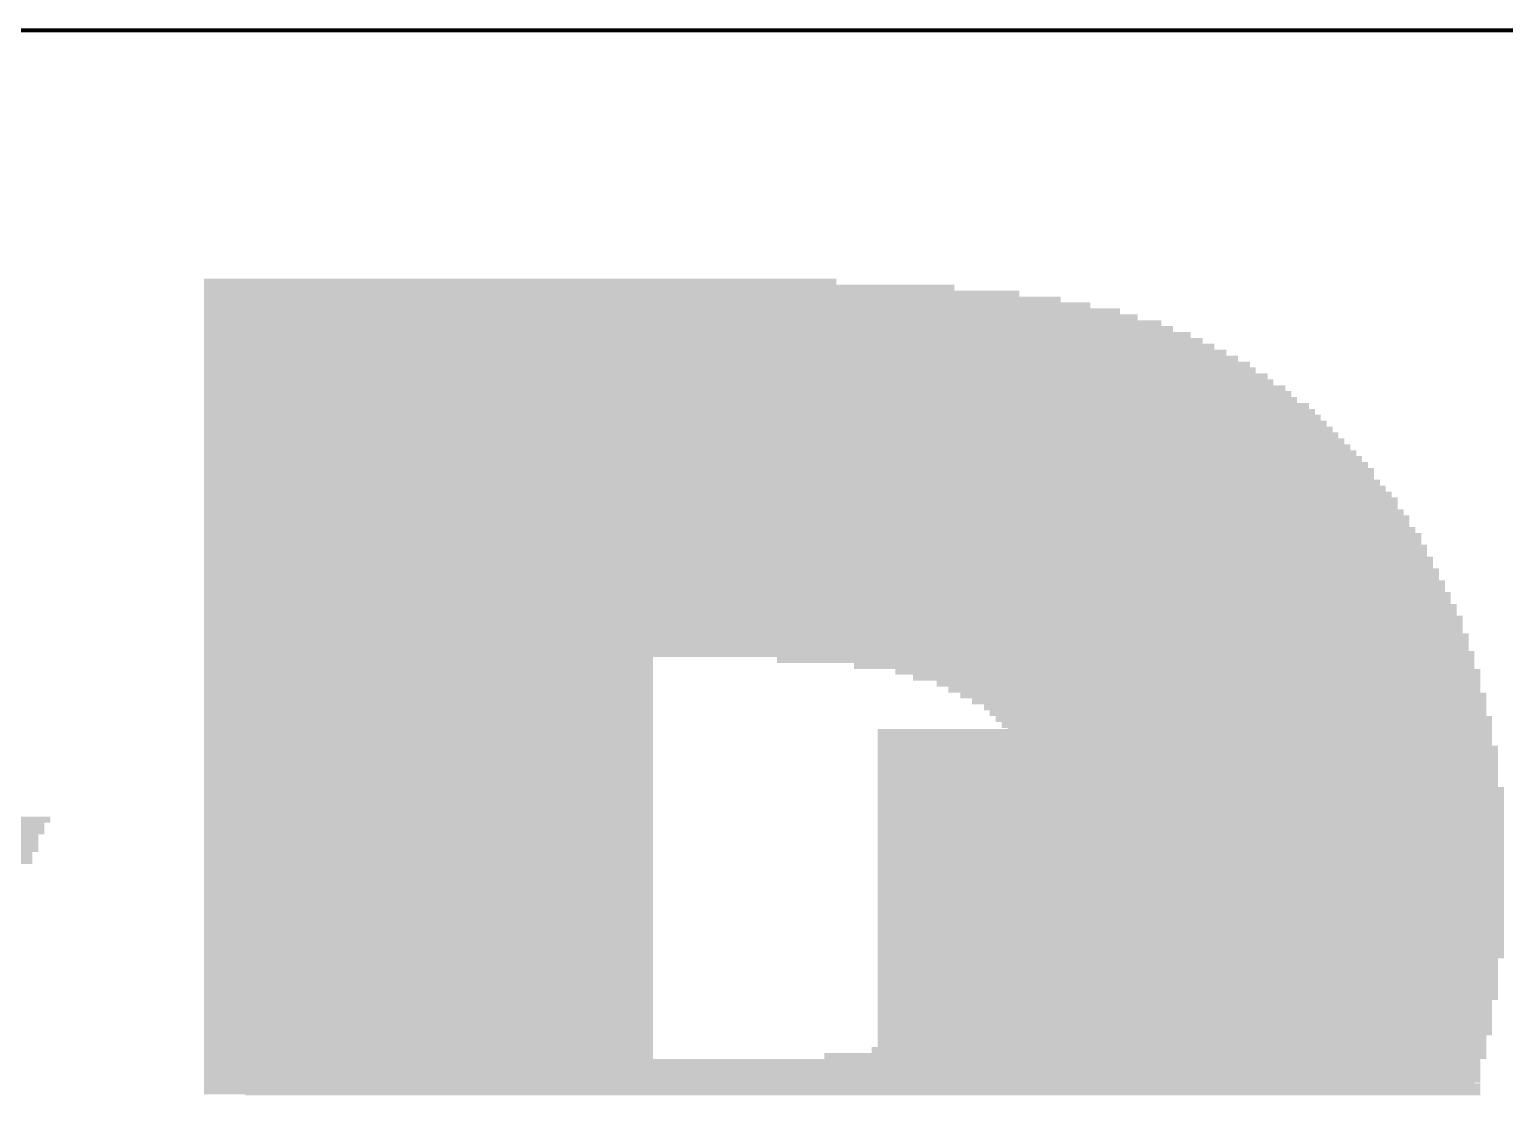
# Model space of a CAD drawing. Extents: x -21 to 88, y -12 to 76.
# Drawn here: x 41.41 to 43.906, y 37.25 to 39.047 of the extents above; entities that cross this region are included whole.
import ezdxf

# ---------------------------------------------------------------- set-up
doc = ezdxf.new("R2010")
doc.units = 0
for name, color, linetype in [('1', 22, 'CONTINUOUS'), ('21', 253, 'CONTINUOUS'), ('22', 253, 'CONTINUOUS')]:
    doc.layers.add(name, color=color, linetype=linetype)

# ---------------------------------------------------------------- blocks, each defined once
blk = doc.blocks.new('RECT')
blk.add_solid([(-0.5, -0.5), (0.5, -0.5), (-0.5, 0.5), (0.5, 0.5)])

msp = doc.modelspace()

# ---------------------------------------------------------------- linework, layer by layer
at = {"layer": '1'}
for points in [[(31.726, 39.0449), (56.417, 39.0449, 1), (56.417, 39.0474), (31.726, 39.0474, 1)], [(56.417, 39.0463), (40.906, 39.0463, 1), (40.906, 39.0437), (56.417, 39.0437, 1)]]:
    msp.add_lwpolyline(points, format="xyb", close=True, dxfattribs=at)

# ---------------------------------------------------------------- block references
at = {"layer": '21', "yscale": 0.01}
for p, xscale in [((42.24, 38.62), 1.07), ((42.34, 38.61), 1.27), ((42.395, 38.6), 1.38), ((42.43, 38.59), 1.45), ((42.455, 38.58), 1.5), ((42.48, 38.57), 1.55), ((42.495, 38.56), 1.58), ((42.515, 38.55), 1.62), ((42.525, 38.54), 1.64), ((42.54, 38.53), 1.67), ((42.55, 38.52), 1.69), ((42.56, 38.51), 1.71), ((42.57, 38.5), 1.73), ((42.58, 38.49), 1.75), ((42.59, 38.48), 1.77), ((42.595, 38.47), 1.78), ((42.605, 38.46), 1.8), ((42.61, 38.45), 1.81), ((42.62, 38.44), 1.83), ((42.625, 38.43), 1.84), ((42.63, 38.42), 1.85), ((42.64, 38.41), 1.87), ((42.645, 38.4), 1.88), ((42.65, 38.39), 1.89), ((42.655, 38.38), 1.9), ((42.66, 38.37), 1.91), ((42.665, 38.36), 1.92), ((42.67, 38.35), 1.93), ((42.675, 38.34), 1.94), ((42.68, 38.33), 1.95), ((42.685, 38.32), 1.96), ((42.69, 38.31), 1.97), ((42.695, 38.3), 1.98), ((42.695, 38.29), 1.98), ((42.7, 38.28), 1.99), ((42.705, 38.27), 2), ((42.71, 38.26), 2.01), ((42.715, 38.25), 2.02), ((42.715, 38.24), 2.02), ((42.72, 38.23), 2.03), ((42.725, 38.22), 2.04), ((42.725, 38.21), 2.04), ((42.73, 38.2), 2.05), ((42.735, 38.19), 2.06), ((42.735, 38.18), 2.06), ((42.74, 38.17), 2.07), ((42.74, 38.16), 2.07), ((42.745, 38.15), 2.08), ((42.745, 38.14), 2.08), ((42.75, 38.13), 2.09), ((42.75, 38.12), 2.09), ((42.755, 38.11), 2.1), ((42.755, 38.1), 2.1), ((42.76, 38.09), 2.11), ((42.76, 38.08), 2.11), ((42.765, 38.07), 2.12), ((42.765, 38.06), 2.12), ((42.77, 38.05), 2.13), ((42.77, 38.04), 2.13), ((42.77, 38.03), 2.13), ((42.775, 38.02), 2.14), ((42.775, 38.01), 2.14), ((42.775, 38), 2.14), ((42.78, 37.99), 2.15), ((42.085, 37.98), 0.76), ((42.085, 37.97), 0.76), ((42.085, 37.96), 0.76), ((43.265, 37.98), 1.18), ((43.33, 37.97), 1.05), ((43.37, 37.96), 0.99), ((42.085, 37.95), 0.76), ((42.085, 37.94), 0.76), ((43.385, 37.95), 0.96), ((43.405, 37.94), 0.92), ((42.085, 37.93), 0.76), ((42.085, 37.92), 0.76), ((42.085, 37.91), 0.76), ((43.415, 37.93), 0.9), ((43.43, 37.92), 0.89), ((43.44, 37.91), 0.87), ((42.085, 37.9), 0.76), ((42.085, 37.89), 0.76), ((43.45, 37.9), 0.85), ((43.455, 37.89), 0.84), ((42.085, 37.88), 0.76), ((42.085, 37.87), 0.76), ((42.085, 37.86), 0.76), ((43.465, 37.88), 0.84), ((43.47, 37.87), 0.83), ((43.475, 37.86), 0.82), ((42.085, 37.85), 0.76), ((42.085, 37.84), 0.76), ((43.475, 37.85), 0.82), ((43.48, 37.84), 0.81), ((42.085, 37.83), 0.76), ((42.085, 37.82), 0.76), ((42.085, 37.81), 0.76), ((43.49, 37.83), 0.81), ((43.49, 37.82), 0.81), ((43.495, 37.81), 0.8), ((42.085, 37.8), 0.76), ((42.085, 37.79), 0.76), ((43.495, 37.8), 0.8), ((43.495, 37.79), 0.8), ((42.085, 37.78), 0.76), ((42.085, 37.77), 0.76), ((42.085, 37.76), 0.76), ((43.5, 37.78), 0.79), ((43.5, 37.77), 0.79), ((43.505, 37.76), 0.8), ((42.085, 37.75), 0.76), ((42.085, 37.74), 0.76), ((43.51, 37.75), 0.79), ((43.51, 37.74), 0.79), ((41.06, 37.71), 0.77), ((42.085, 37.73), 0.76), ((42.085, 37.72), 0.76), ((42.085, 37.71), 0.76), ((43.51, 37.73), 0.79), ((43.51, 37.72), 0.79), ((43.51, 37.71), 0.79), ((41.05, 37.7), 0.77), ((41.05, 37.69), 0.77), ((42.085, 37.7), 0.76), ((42.085, 37.69), 0.76), ((43.51, 37.7), 0.79), ((43.51, 37.69), 0.79), ((41.04, 37.68), 0.77), ((41.04, 37.67), 0.77), ((41.04, 37.66), 0.77), ((42.085, 37.68), 0.76), ((42.085, 37.67), 0.76), ((42.085, 37.66), 0.76), ((43.515, 37.68), 0.78), ((43.515, 37.67), 0.78), ((43.515, 37.66), 0.78), ((41.03, 37.65), 0.77), ((41.03, 37.64), 0.77), ((42.085, 37.65), 0.76), ((42.085, 37.64), 0.76), ((43.515, 37.65), 0.78), ((43.515, 37.64), 0.78), ((42.085, 37.63), 0.76), ((42.085, 37.62), 0.76), ((42.085, 37.61), 0.76), ((43.515, 37.63), 0.78), ((43.515, 37.62), 0.78), ((43.515, 37.61), 0.78), ((42.085, 37.6), 0.76), ((42.085, 37.59), 0.76), ((43.51, 37.6), 0.79), ((43.51, 37.59), 0.79), ((42.085, 37.58), 0.76), ((42.085, 37.57), 0.76), ((42.085, 37.56), 0.76), ((43.51, 37.58), 0.79), ((43.51, 37.57), 0.79), ((43.51, 37.56), 0.79), ((42.085, 37.55), 0.76), ((42.085, 37.54), 0.76), ((43.51, 37.55), 0.79), ((43.51, 37.54), 0.79), ((42.085, 37.53), 0.76), ((42.085, 37.52), 0.76), ((42.085, 37.51), 0.76), ((43.505, 37.53), 0.8), ((43.505, 37.52), 0.8), ((43.505, 37.51), 0.8), ((42.085, 37.5), 0.76), ((42.085, 37.49), 0.76), ((43.5, 37.5), 0.81), ((43.5, 37.49), 0.81), ((42.085, 37.48), 0.76), ((42.085, 37.47), 0.76), ((42.085, 37.46), 0.76), ((43.49, 37.47), 0.81), ((43.49, 37.46), 0.81), ((43.5, 37.48), 0.81), ((42.085, 37.45), 0.76), ((42.085, 37.44), 0.76), ((43.48, 37.44), 0.83), ((43.485, 37.45), 0.82), ((42.085, 37.43), 0.76), ((42.085, 37.42), 0.76), ((42.085, 37.41), 0.76), ((43.47, 37.41), 0.85), ((43.475, 37.42), 0.84), ((43.48, 37.43), 0.83), ((42.085, 37.4), 0.76), ((42.085, 37.39), 0.76), ((43.455, 37.39), 0.86), ((43.46, 37.4), 0.85), ((42.085, 37.38), 0.76), ((42.085, 37.37), 0.76), ((42.085, 37.36), 0.76), ((43.425, 37.36), 0.92), ((43.435, 37.37), 0.9), ((43.445, 37.38), 0.88), ((42.085, 37.35), 0.76), ((42.085, 37.34), 0.76), ((43.395, 37.34), 0.96), ((43.415, 37.35), 0.94), ((42.085, 37.33), 0.76), ((42.085, 37.32), 0.76), ((42.085, 37.31), 0.76), ((43.315, 37.31), 1.12), ((43.355, 37.32), 1.04), ((43.38, 37.33), 0.99), ((42.785, 37.3), 2.16), ((42.785, 37.29), 2.16), ((42.785, 37.28), 2.16), ((42.785, 37.27), 2.16), ((42.78, 37.26), 2.15), ((42.78, 37.25), 2.15)]:
    msp.add_blockref('RECT', p, dxfattribs=dict(at, xscale=xscale))
at = {"layer": '22', "yscale": 0.01, "rotation": 180}
for p, xscale in [((43.2, 37.8585), 0.71), ((43.2, 37.8485), 0.71), ((43.2, 37.8385), 0.71), ((43.2, 37.8285), 0.71), ((43.2, 37.8185), 0.71), ((43.2, 37.8085), 0.71), ((43.2, 37.7985), 0.71), ((43.2, 37.7885), 0.71), ((43.2, 37.7785), 0.71), ((43.2, 37.7685), 0.71), ((43.2, 37.7585), 0.71), ((43.2, 37.7485), 0.71), ((43.2, 37.7385), 0.71), ((43.2, 37.7285), 0.71), ((43.2, 37.7185), 0.71), ((43.2, 37.7085), 0.71), ((43.2, 37.6985), 0.71), ((43.2, 37.6885), 0.71), ((43.2, 37.6785), 0.71), ((43.2, 37.6685), 0.71), ((43.2, 37.6585), 0.71), ((43.2, 37.6485), 0.71), ((43.2, 37.6385), 0.71), ((43.2, 37.6285), 0.71), ((43.2, 37.6185), 0.71), ((43.2, 37.6085), 0.71), ((43.2, 37.5985), 0.71), ((43.2, 37.5885), 0.71), ((43.2, 37.5785), 0.71), ((43.2, 37.5685), 0.71), ((43.2, 37.5585), 0.71), ((43.2, 37.5485), 0.71), ((43.2, 37.5385), 0.71), ((43.2, 37.5285), 0.71), ((43.2, 37.5185), 0.71), ((43.2, 37.5085), 0.71), ((43.2, 37.4985), 0.71), ((43.2, 37.4885), 0.71), ((43.2, 37.4785), 0.71), ((43.2, 37.4685), 0.71), ((43.2, 37.4585), 0.71), ((43.2, 37.4485), 0.71), ((43.2, 37.4385), 0.71), ((43.2, 37.4285), 0.71), ((43.2, 37.4185), 0.71), ((43.2, 37.4085), 0.71), ((43.2, 37.3985), 0.71), ((43.2, 37.3885), 0.71), ((43.2, 37.3785), 0.71), ((43.2, 37.3685), 0.71), ((43.2, 37.3585), 0.71), ((43.2, 37.3485), 0.71), ((43.2, 37.3385), 0.71), ((43.2, 37.3285), 0.71), ((43.2, 37.3185), 0.71), ((43.2, 37.3085), 0.71), ((43.2, 37.2985), 0.71), ((43.2, 37.2885), 0.71), ((43.2, 37.2785), 0.71), ((43.2, 37.2685), 0.71), ((42.82, 37.2585), 2.09), ((42.82, 37.2485), 2.09)]:
    msp.add_blockref('RECT', p, dxfattribs=dict(at, xscale=xscale))

doc.saveas('drawing.dxf')
